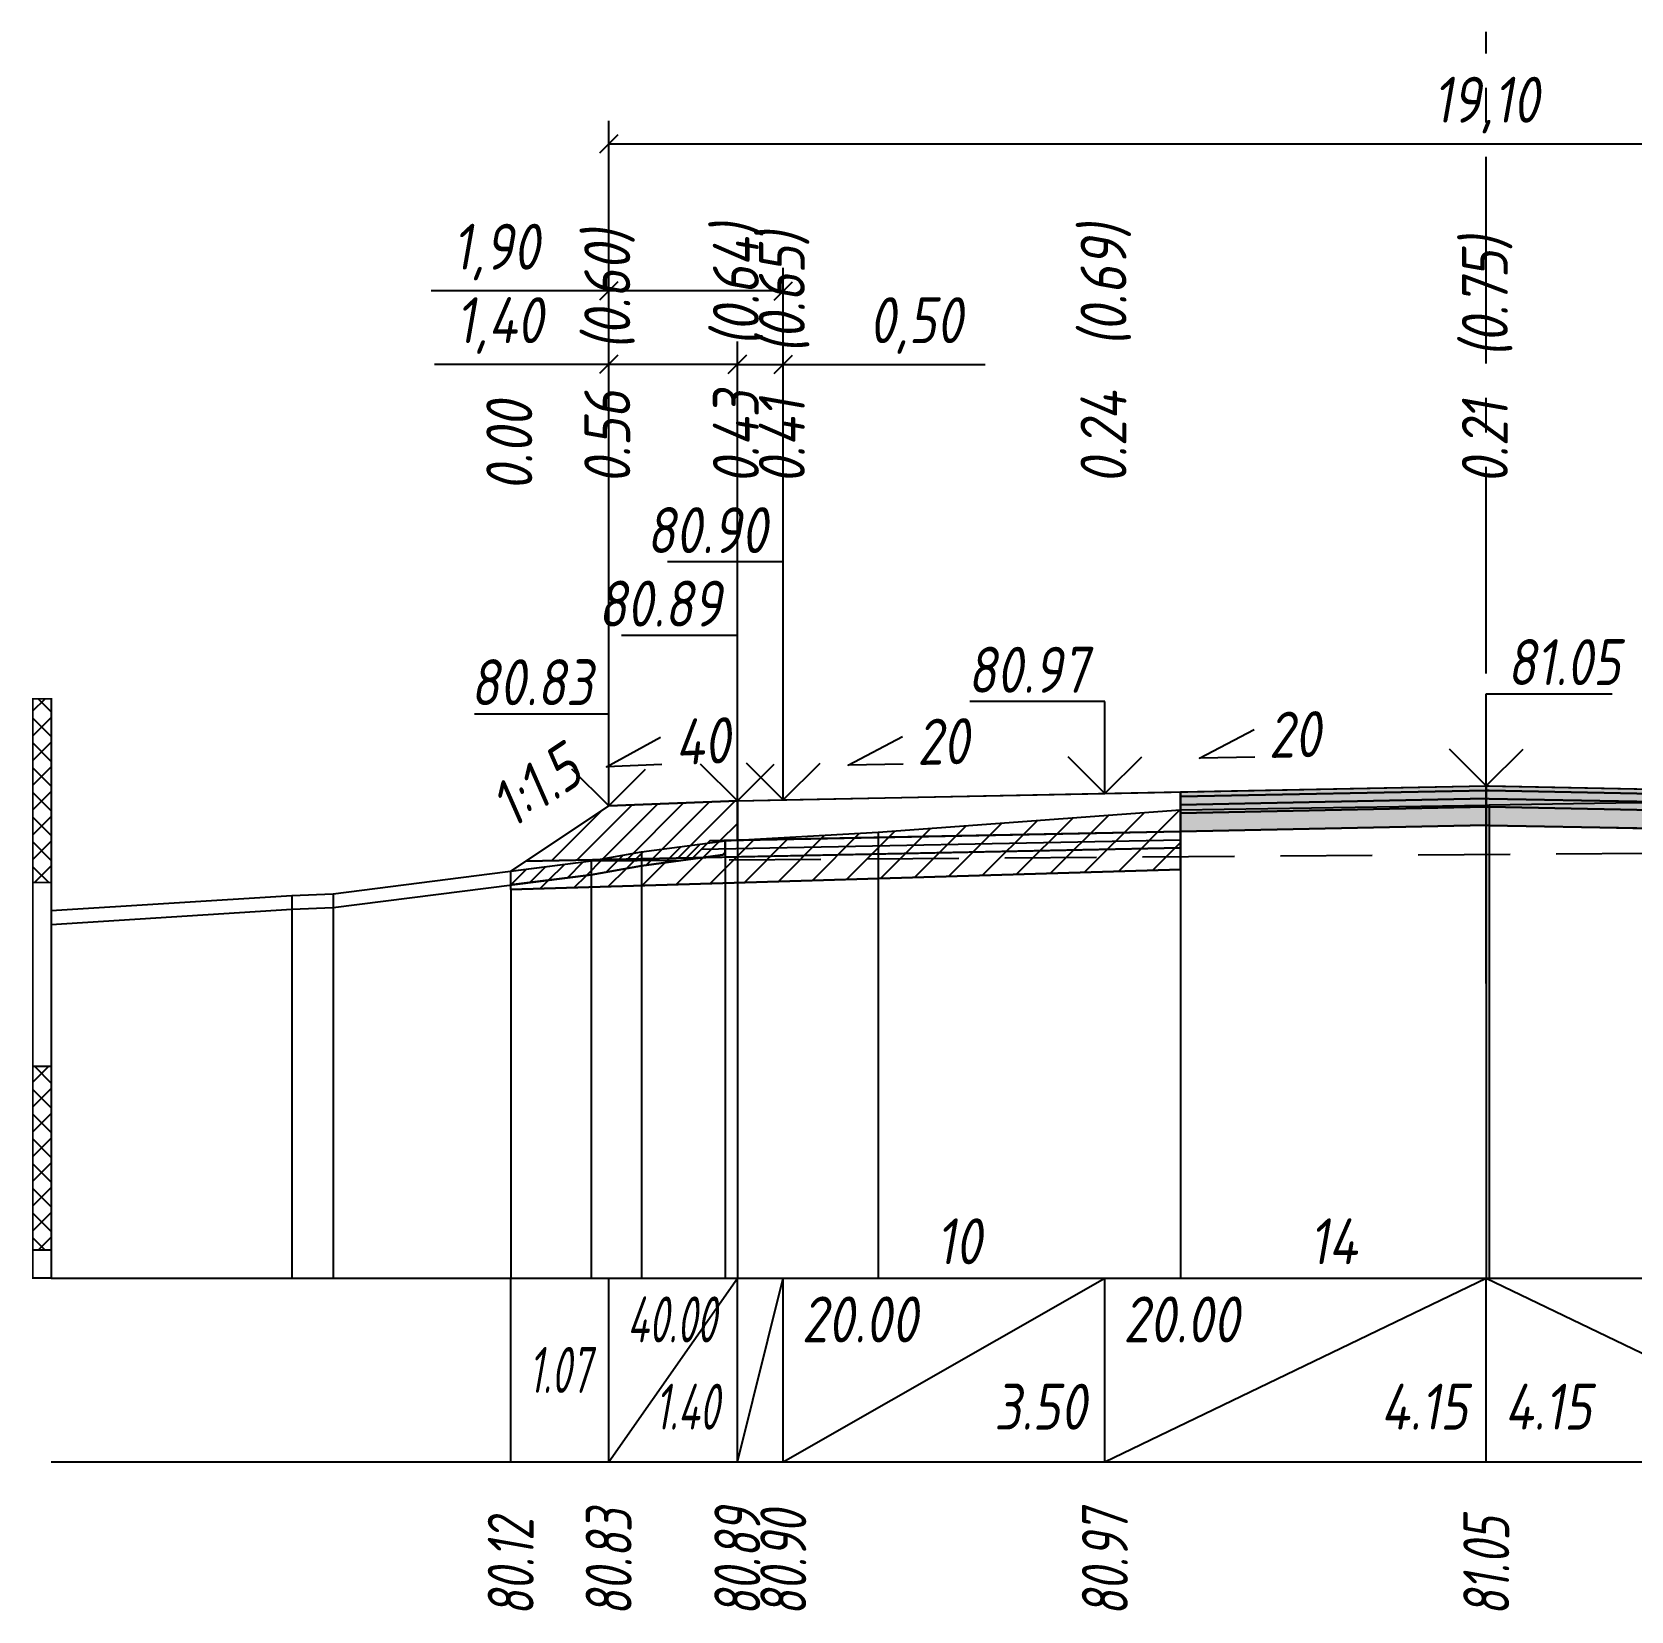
# Model space of a CAD drawing. Extents: x -717 to 1451, y -133302 to 233.
# Drawn here: x 78.9 to 166, y -23310.1 to -23224.2 of the extents above; entities that cross this region are included whole.
import ezdxf
from ezdxf.enums import TextEntityAlignment as Align

# ---------------------------------------------------------------- set-up
doc = ezdxf.new("R2010")
doc.units = 0
doc.linetypes.add('осевая2', pattern=[1.125, 0.75, -0.125, 0.125, -0.125])
doc.linetypes.add('штриховая', pattern=[0.75, 0.5, -0.25])
for name, color, linetype in [('Интерполированный поперечник', 2, 'Continuous'), ('Код_514', 1, 'Continuous'), ('Контур_0', 7, 'Continuous'), ('Контур_2521', 7, 'Continuous'), ('Контур_2564', 7, 'Continuous'), ('Контур_2660', 7, 'Continuous'), ('Контур_2665', 7, 'Continuous'), ('Контур_400', 7, 'Continuous'), ('Контур_508', 7, 'Continuous'), ('Контур_512', 7, 'Continuous'), ('Контур_513', 7, 'Continuous'), ('Контур_818', 7, 'Continuous'), ('Красный поперечник', 1, 'Continuous'), ('Линейка абсолютных высот', 7, 'Continuous'), ('Объём_2501', 7, 'Continuous'), ('Объём_2564', 7, 'Continuous'), ('Объём_2650', 7, 'Continuous'), ('Объём_2660', 7, 'Continuous'), ('Объём_2661', 7, 'Continuous'), ('Объём_2665', 7, 'Continuous'), ('Объём_2666', 7, 'Continuous'), ('Объём_2667', 7, 'Continuous'), ('Объём_2668', 7, 'Continuous'), ('Объём_2669', 7, 'Continuous'), ('Объём_2675', 7, 'Continuous'), ('Объём_2753', 7, 'Continuous'), ('Ось', 1, 'осевая2'), ('Откосы', 7, 'Continuous'), ('Отметки покрытия', 7, 'Continuous'), ('Рабочие отметки', 7, 'Continuous'), ('Рабочие отметки доп.', 7, 'Continuous'), ('Слои выравнивания', 7, 'Continuous'), ('Таблица', 7, 'Continuous'), ('Уклоны проезжей части', 7, 'Continuous'), ('Черный поперечник', 3, 'Continuous')]:
    doc.layers.add(name, color=color, linetype=linetype)
for name, color, linetype, true_color in [('Контур_2540', 2, 'Continuous', 0xffff00), ('Контур_2560', 2, 'Continuous', 0xffff00), ('Контур_2561', 7, 'Continuous', 0xff8040), ('Контур_2562', 3, 'Continuous', 0x00ff00), ('Контур_2563', 7, 'Continuous', 0xff8000), ('Контур_2570', 7, 'Continuous', 0x80ff00), ('Контур_2725', 7, 'Continuous', 0x323232), ('Контур_2736', 4, 'Continuous', 0x00ffff), ('Контур_2737', 4, 'Continuous', 0x00ffff), ('Контур_2738', 4, 'Continuous', 0x00ffff), ('Контур_2739', 4, 'Continuous', 0x00ffff), ('Контур_2741', 4, 'Continuous', 0x00ffff), ('Контур_2742', 4, 'Continuous', 0x00ffff), ('Контур_2743', 4, 'Continuous', 0x00ffff), ('Контур_2744', 7, 'Continuous', 0xa4ffff), ('Контур_2745', 7, 'Continuous', 0xa4ffff), ('Контур_2747', 4, 'Continuous', 0x00ffff), ('Контур_2748', 4, 'Continuous', 0x00ffff), ('Контур_2749', 4, 'Continuous', 0x00ffff), ('Контур_2750', 4, 'Continuous', 0x00ffff), ('Контур_2751', 4, 'Continuous', 0x00ffff), ('Контур_2752', 4, 'Continuous', 0x00ffff), ('Контур_2760', 7, 'Continuous', 0x323232), ('Контур_2761', 7, 'Continuous', 0x323232), ('Контур_2762', 7, 'Continuous', 0x323232), ('Контур_2763', 7, 'Continuous', 0x323232), ('Контур_402', 7, 'Continuous', 0xff6464), ('Контур_703', 4, 'Continuous', 0x00ffff), ('Контур_705', 4, 'Continuous', 0x00ffff), ('Контур_707', 4, 'Continuous', 0x00ffff), ('Контур_720', 131, 'Continuous', 0xaaffff), ('Объём_2500', 7, 'Continuous', 0xc0c0c0), ('Объём_2520', 7, 'Continuous', 0x80ffff), ('Объём_2540', 2, 'Continuous', 0xffff00), ('Объём_2560', 2, 'Continuous', 0xffff00), ('Объём_2561', 7, 'Continuous', 0xff8040), ('Объём_2562', 3, 'Continuous', 0x00ff00), ('Объём_2563', 7, 'Continuous', 0xff8000), ('Объём_2570', 7, 'Continuous', 0x80ff00), ('Объём_2600', 7, 'Continuous', 0x808000), ('Объём_2746', 2, 'Continuous', 0xffff00)]:
    doc.layers.add(name, color=color, linetype=linetype, true_color=true_color)
doc.styles.get("Standard").update_dxf_attribs({"font": 'txt', "height": 2.5})
doc.styles.add('М', font='romand.shx', dxfattribs={"width": 0.8, "oblique": 10, "height": 2.5})
doc.dimstyles.new('ISO-25', dxfattribs={"dimtxt": 2.5, "dimasz": 2.5, "dimexe": 1.25, "dimexo": 0.625, "dimtad": 1, "dimtxsty": 'Standard', "dimcen": 2.5, "dimadec": 0, "dimazin": 0, "dimtfac": 1, "dimtmove": 0, "dimatfit": 3, "dimfxl": 1, "dimarcsym": 0})
pattern_1 = [(45.0000013, (0, 0), (-0.67351924, 0.67351921), []), (135.0000003, (0, 0), (-0.67351922, -0.67351923), [])]

# ---------------------------------------------------------------- blocks, each defined once
blk = doc.blocks.new('_Oblique')
at = {"color": 0, "linetype": 'ByBlock', "lineweight": -2}
blk.add_line((-0.5, -0.5), (0.5, 0.5), dxfattribs=at)
blk = doc.blocks.new('*D562')
at = {"color": 0, "lineweight": -2, "transparency": 16777216}
for p, q in [((110.33, -23265.739), (110.33, -23241.019)), ((117.33, -23265.459), (117.33, -23241.019)), ((110.33, -23242.269), (100.855, -23242.269)), ((117.33, -23242.269), (110.33, -23242.269))]:
    blk.add_line(p, q, dxfattribs=at)
at = {"layer": 'Defpoints', "color": 0, "transparency": 16777216}
for p in [(117.33, -23242.269), (110.33, -23266.364), (117.33, -23266.084)]:
    blk.add_point(p, dxfattribs=at)
at = {"color": 0, "lineweight": -2, "transparency": 16777216, "rotation": 180}
blk.add_blockref('_Oblique', (110.33, -23242.269), dxfattribs=at)
at = {"color": 0, "lineweight": -2, "transparency": 16777216}
blk.add_blockref('_Oblique', (117.33, -23242.269), dxfattribs=at)
at = {"color": 0, "transparency": 16777216, "insert": (104.395, -23240.156), "char_height": 2.5, "width": 8.75, "attachment_point": 5, "style": 'М'}
blk.add_mtext('1,40', dxfattribs=at)
blk = doc.blocks.new('*D564')
at = {"color": 0, "lineweight": -2, "transparency": 16777216}
for p, q in [((117.33, -23265.459), (117.33, -23241.019)), ((119.83, -23265.409), (119.83, -23241.019)), ((117.33, -23242.269), (119.83, -23242.269)), ((119.83, -23242.269), (130.812, -23242.269))]:
    blk.add_line(p, q, dxfattribs=at)
at = {"layer": 'Defpoints', "color": 0, "transparency": 16777216}
for p in [(119.83, -23242.269), (117.33, -23266.084), (119.83, -23266.034)]:
    blk.add_point(p, dxfattribs=at)
at = {"color": 0, "lineweight": -2, "transparency": 16777216, "rotation": 180}
blk.add_blockref('_Oblique', (117.33, -23242.269), dxfattribs=at)
at = {"color": 0, "lineweight": -2, "transparency": 16777216}
blk.add_blockref('_Oblique', (119.83, -23242.269), dxfattribs=at)
at = {"color": 0, "transparency": 16777216, "insert": (127.051, -23240.156), "char_height": 2.5, "width": 9.16667, "attachment_point": 5, "style": 'М'}
blk.add_mtext('0,50', dxfattribs=at)
blk = doc.blocks.new('*D567')
at = {"color": 0, "lineweight": -2, "transparency": 16777216}
for p, q in [((110.33, -23265.739), (110.33, -23237.019)), ((119.83, -23265.409), (119.83, -23237.019)), ((110.33, -23238.269), (100.666, -23238.269)), ((119.83, -23238.269), (110.33, -23238.269))]:
    blk.add_line(p, q, dxfattribs=at)
at = {"layer": 'Defpoints', "color": 0, "transparency": 16777216}
for p in [(119.83, -23238.269), (110.33, -23266.364), (119.83, -23266.034)]:
    blk.add_point(p, dxfattribs=at)
at = {"color": 0, "lineweight": -2, "transparency": 16777216, "rotation": 180}
blk.add_blockref('_Oblique', (110.33, -23238.269), dxfattribs=at)
at = {"color": 0, "lineweight": -2, "transparency": 16777216}
blk.add_blockref('_Oblique', (119.83, -23238.269), dxfattribs=at)
at = {"color": 0, "transparency": 16777216, "insert": (104.206, -23236.156), "char_height": 2.5, "width": 8.75, "attachment_point": 5, "style": 'М'}
blk.add_mtext('1,90', dxfattribs=at)
blk = doc.blocks.new('*D568')
at = {"color": 0, "lineweight": -2, "transparency": 16777216}
for p, q in [((110.33, -23265.739), (110.33, -23229.019)), ((205.83, -23265.739), (205.83, -23229.019)), ((110.33, -23230.269), (205.83, -23230.269))]:
    blk.add_line(p, q, dxfattribs=at)
at = {"layer": 'Defpoints', "color": 0, "transparency": 16777216}
for p in [(205.83, -23230.269), (110.33, -23266.364), (205.83, -23266.364)]:
    blk.add_point(p, dxfattribs=at)
at = {"color": 0, "lineweight": -2, "transparency": 16777216, "rotation": 180}
blk.add_blockref('_Oblique', (110.33, -23230.269), dxfattribs=at)
at = {"color": 0, "lineweight": -2, "transparency": 16777216}
blk.add_blockref('_Oblique', (205.83, -23230.269), dxfattribs=at)
at = {"color": 0, "transparency": 16777216, "insert": (158.08, -23228.156), "char_height": 2.5, "width": 10.41667, "attachment_point": 5, "style": 'М'}
blk.add_mtext('19,10', dxfattribs=at)

msp = doc.modelspace()

# ---------------------------------------------------------------- hatches: boundary and pattern name
at = {"layer": 'Линейка абсолютных высот'}
h = msp.add_hatch(dxfattribs=at)
h.set_pattern_fill('ANSI37', scale=0.3, style=0)
h.set_pattern_definition(pattern_1)
h.paths.add_polyline_path([(80, -23270.472), (80, -23260.472), (79, -23260.472), (79, -23270.472)])
h = msp.add_hatch(dxfattribs=at)
h.set_pattern_fill('ANSI37', scale=0.3, style=0)
h.set_pattern_definition(pattern_1)
h.paths.add_polyline_path([(80, -23290.472), (80, -23280.472), (79, -23280.472), (79, -23290.472)])
at = {"layer": 'Объём_2563'}
h = msp.add_hatch(dxfattribs=at)
h.set_pattern_fill('ANSI31', color=256, scale=0.3)
h.paths.add_polyline_path([(110.33, -23266.302), (117.33, -23266.022), (117.33, -23268.172), (115.83, -23268.202), (114.912, -23269.12), (105.83, -23269.302)])
at = {"layer": 'Объём_2570'}
h = msp.add_hatch(dxfattribs=at)
h.set_pattern_fill('ANSI31', color=256, scale=0.2)
h.paths.add_polyline_path([(116.665, -23268.954), (112.113, -23269.554), (109.38, -23270.048), (105, -23270.605), (105, -23269.855), (109.38, -23269.298), (112.113, -23268.804), (116.665, -23268.204)])
at = {"layer": 'Объём_2600'}
h = msp.add_hatch(dxfattribs=at)
h.set_pattern_fill('ANSI31', color=6, scale=0.4)
h.paths.add_polyline_path([(124.991, -23267.736), (141.443, -23266.518), (141.443, -23269.756), (105, -23270.849), (105, -23270.605), (109.38, -23270.048), (112.113, -23269.554), (116.665, -23268.954), (116.665, -23268.204)])
at = {"layer": 'Слои выравнивания'}
for color, points in [(2, [(141.443, -23265.539), (158.08, -23265.207), (158.08, -23265.457), (141.443, -23265.789)]), (3, [(141.443, -23265.789), (158.08, -23265.457), (158.08, -23265.907), (141.443, -23266.239)]), (2, [(158.08, -23265.207), (158.229, -23265.21), (166.27, -23265.37), (178.83, -23265.622), (179.78, -23265.641), (182.916, -23265.703), (190.892, -23265.863), (190.892, -23266.113), (182.916, -23265.953), (179.78, -23265.891), (178.83, -23265.872), (166.27, -23265.62), (158.229, -23265.46), (158.08, -23265.457)]), (3, [(158.08, -23265.457), (158.229, -23265.46), (166.27, -23265.62), (178.83, -23265.872), (179.78, -23265.891), (182.916, -23265.953), (190.892, -23266.113), (190.892, -23266.563), (182.916, -23266.403), (179.78, -23266.341), (178.83, -23266.322), (166.27, -23266.07), (158.229, -23265.91), (158.08, -23265.907)]), (4, [(141.443, -23266.239), (158.08, -23265.907), (158.08, -23266.357), (141.443, -23266.689)]), (5, [(141.443, -23266.689), (158.08, -23266.357), (158.08, -23267.357), (141.443, -23267.689)]), (4, [(158.08, -23265.907), (158.229, -23265.91), (166.27, -23266.07), (178.83, -23266.322), (179.78, -23266.341), (182.916, -23266.403), (190.892, -23266.563), (190.892, -23267.013), (182.916, -23266.853), (179.78, -23266.791), (178.83, -23266.772), (166.27, -23266.52), (158.229, -23266.36), (158.08, -23266.357)]), (5, [(158.08, -23266.357), (158.229, -23266.36), (166.27, -23266.52), (178.83, -23266.772), (179.78, -23266.791), (182.916, -23266.853), (190.892, -23267.013), (190.892, -23268.013), (182.916, -23267.853), (179.78, -23267.791), (178.83, -23267.772), (166.27, -23267.52), (158.229, -23267.36), (158.08, -23267.357)])]:
    msp.add_hatch(color=color, dxfattribs=at).paths.add_polyline_path(points)

# ---------------------------------------------------------------- linework, layer by layer
at = {"layer": 'Интерполированный поперечник', "linetype": 'штриховая', "ltscale": 10, "flags": 128}
msp.add_lwpolyline([(109.38, -23269.298), (220.363, -23268.466)], dxfattribs=at)
at = {"layer": 'Код_514'}
for p, q in [((105, -23302), (105, -23292)), ((110.33, -23302), (110.33, -23292)), ((110.33, -23302), (117.33, -23292)), ((117.33, -23302), (117.33, -23292)), ((117.33, -23302), (119.83, -23292)), ((119.83, -23302), (119.83, -23292)), ((119.83, -23302), (137.33, -23292)), ((137.33, -23302), (137.33, -23292)), ((137.33, -23302), (158.08, -23292)), ((158.08, -23302), (158.08, -23292)), ((158.08, -23292), (178.83, -23302))]:
    msp.add_line(p, q, dxfattribs=at)
at = {"layer": 'Контур_0', "flags": 128}
for points in [[(110.33, -23266.302), (105, -23269.855), (105, -23269.855), (105, -23269.855), (105, -23269.855), (105, -23269.855), (105, -23269.855), (105, -23269.855), (105, -23269.855), (105, -23269.855), (105, -23269.855), (105, -23269.855), (105, -23269.855), (105, -23269.855), (105, -23269.855), (105, -23269.855)], [(110.33, -23266.302), (105, -23269.855), (105, -23269.855), (105, -23269.855), (105, -23269.855), (105, -23269.855), (105, -23269.855), (105, -23269.855), (105, -23269.855), (105, -23269.855), (105, -23269.855), (105, -23269.855), (105, -23269.855), (105, -23269.855), (105, -23269.855), (105, -23269.855), (105, -23269.855), (105, -23269.855), (105, -23269.855), (105, -23269.855), (105, -23269.855), (105, -23269.855), (105, -23269.855), (105, -23269.855), (105, -23269.855), (105, -23269.855), (105, -23269.855), (105, -23269.855), (105, -23269.855), (105, -23269.855)], [(117.33, -23266.022), (141.443, -23265.539), (141.443, -23267.689), (117.33, -23268.172), (117.33, -23266.022), (117.33, -23266.022)], [(115.83, -23268.202), (141.443, -23267.689), (141.443, -23268.589), (114.912, -23269.12), (115.83, -23268.202), (115.83, -23268.202)], [(105.83, -23269.302), (114.912, -23269.12), (115.83, -23268.202), (117.33, -23268.172)]]:
    msp.add_lwpolyline(points, dxfattribs=at)
at = {"layer": 'Контур_2521', "color": 250, "flags": 128}
msp.add_lwpolyline([(115.371, -23268.661), (141.443, -23268.139)], dxfattribs=at)
at = {"layer": 'Контур_2540', "flags": 128}
msp.add_lwpolyline([(105.83, -23269.302), (141.443, -23268.589), (141.443, -23269.756), (105, -23270.849), (105, -23269.855), (105.83, -23269.302), (105.83, -23269.302)], dxfattribs=at)
at = {"layer": 'Контур_2560', "flags": 128}
msp.add_lwpolyline([(110.33, -23266.302), (110.33, -23266.302), (110.33, -23266.302), (117.33, -23266.022)], dxfattribs=at)
at = {"layer": 'Контур_2561', "flags": 128}
msp.add_lwpolyline([(117.33, -23266.022), (117.33, -23266.022), (110.33, -23266.302), (110.33, -23266.302), (117.33, -23266.022)], dxfattribs=at)
at = {"layer": 'Контур_2562', "flags": 128}
msp.add_lwpolyline([(110.33, -23266.302), (110.33, -23266.302), (110.33, -23266.302), (110.33, -23266.302), (110.33, -23266.302)], dxfattribs=at)
at = {"layer": 'Контур_2563', "flags": 128}
msp.add_lwpolyline([(110.33, -23266.302), (117.33, -23266.022), (117.33, -23268.172), (115.83, -23268.202), (114.912, -23269.12), (105.83, -23269.302), (110.33, -23266.302), (110.33, -23266.302)], dxfattribs=at)
at = {"layer": 'Контур_2564', "flags": 128}
msp.add_lwpolyline([(110.33, -23266.302), (117.33, -23266.022)], dxfattribs=at)
at = {"layer": 'Контур_2570', "flags": 128}
msp.add_lwpolyline([(80, -23272.75), (93.088, -23271.919), (95.33, -23271.834), (109.38, -23270.048), (109.38, -23270.048), (112.113, -23269.554), (116.665, -23268.954), (116.665, -23268.204), (124.991, -23267.736), (141.443, -23266.518), (158.08, -23266.254), (158.229, -23266.251), (166.27, -23266.111)], dxfattribs=at)
at = {"layer": 'Контур_2660', "flags": 128}
msp.add_lwpolyline([(105, -23270.849), (141.443, -23269.756)], dxfattribs=at)
at = {"layer": 'Контур_2665', "flags": 128}
msp.add_lwpolyline([(110.33, -23266.302), (110.33, -23266.302)], dxfattribs=at)
at = {"layer": 'Контур_2725', "flags": 128}
msp.add_lwpolyline([(141.443, -23267.689), (158.08, -23267.357), (158.229, -23267.36), (166.27, -23267.52), (178.83, -23267.772), (179.78, -23267.791), (182.916, -23267.853), (190.892, -23268.013)], dxfattribs=at)
at = {"layer": 'Контур_2736', "flags": 128}
msp.add_lwpolyline([(110.33, -23266.302), (105, -23269.855)], dxfattribs=at)
at = {"layer": 'Контур_2737', "flags": 128}
msp.add_lwpolyline([(105, -23269.855), (105, -23269.855)], dxfattribs=at)
at = {"layer": 'Контур_2738', "flags": 128}
msp.add_lwpolyline([(105, -23269.855), (105, -23269.855)], dxfattribs=at)
at = {"layer": 'Контур_2739', "flags": 128}
msp.add_lwpolyline([(105, -23269.855), (105, -23269.855)], dxfattribs=at)
at = {"layer": 'Контур_2741', "flags": 128}
msp.add_lwpolyline([(105, -23269.855), (105, -23269.855)], dxfattribs=at)
at = {"layer": 'Контур_2742', "flags": 128}
msp.add_lwpolyline([(105, -23269.855), (105, -23269.855)], dxfattribs=at)
at = {"layer": 'Контур_2743', "flags": 128}
msp.add_lwpolyline([(105, -23269.855), (105, -23269.855)], dxfattribs=at)
at = {"layer": 'Контур_2744', "flags": 128}
msp.add_lwpolyline([(105, -23269.855), (105, -23269.855)], dxfattribs=at)
msp.add_lwpolyline([(105, -23269.855), (105, -23269.855)], dxfattribs=at)
msp.add_lwpolyline([(105, -23269.855), (105, -23269.855)], dxfattribs=at)
msp.add_lwpolyline([(105, -23269.855), (105, -23269.855)], dxfattribs=at)
msp.add_lwpolyline([(105, -23269.855), (105, -23269.855)], dxfattribs=at)
msp.add_lwpolyline([(105, -23269.855), (105, -23269.855)], dxfattribs=at)
at = {"layer": 'Контур_2745', "flags": 128}
msp.add_lwpolyline([(105, -23269.855), (105, -23269.855)], dxfattribs=at)
msp.add_lwpolyline([(105, -23269.855), (105, -23269.855)], dxfattribs=at)
msp.add_lwpolyline([(105, -23269.855), (105, -23269.855)], dxfattribs=at)
msp.add_lwpolyline([(105, -23269.855), (105, -23269.855)], dxfattribs=at)
msp.add_lwpolyline([(105, -23269.855), (105, -23269.855)], dxfattribs=at)
msp.add_lwpolyline([(105, -23269.855), (105, -23269.855)], dxfattribs=at)
at = {"layer": 'Контур_2747', "flags": 128}
msp.add_lwpolyline([(105, -23269.855), (105, -23269.855)], dxfattribs=at)
at = {"layer": 'Контур_2748', "flags": 128}
msp.add_lwpolyline([(105, -23269.855), (105, -23269.855)], dxfattribs=at)
at = {"layer": 'Контур_2749', "flags": 128}
msp.add_lwpolyline([(105, -23269.855), (105, -23269.855)], dxfattribs=at)
at = {"layer": 'Контур_2750', "flags": 128}
msp.add_lwpolyline([(105, -23269.855), (105, -23269.855)], dxfattribs=at)
at = {"layer": 'Контур_2751', "flags": 128}
msp.add_lwpolyline([(105, -23269.855), (105, -23269.855)], dxfattribs=at)
at = {"layer": 'Контур_2752', "flags": 128}
msp.add_lwpolyline([(105, -23269.855), (105, -23269.855)], dxfattribs=at)
at = {"layer": 'Контур_2760', "flags": 128}
msp.add_lwpolyline([(141.443, -23265.539), (158.08, -23265.207), (158.229, -23265.21), (166.27, -23265.37), (178.83, -23265.622), (179.78, -23265.641), (182.916, -23265.703), (190.892, -23265.863)], dxfattribs=at)
at = {"layer": 'Контур_2761', "flags": 128}
msp.add_lwpolyline([(141.443, -23265.789), (158.08, -23265.457), (158.229, -23265.46), (166.27, -23265.62), (178.83, -23265.872), (179.78, -23265.891), (182.916, -23265.953), (190.892, -23266.113)], dxfattribs=at)
at = {"layer": 'Контур_2762', "flags": 128}
msp.add_lwpolyline([(141.443, -23266.239), (158.08, -23265.907), (158.229, -23265.91), (166.27, -23266.07), (178.83, -23266.322), (179.78, -23266.341), (182.916, -23266.403), (190.892, -23266.563)], dxfattribs=at)
at = {"layer": 'Контур_2763', "flags": 128}
msp.add_lwpolyline([(141.443, -23266.689), (158.08, -23266.357), (158.229, -23266.36), (166.27, -23266.52), (178.83, -23266.772), (179.78, -23266.791), (182.916, -23266.853), (190.892, -23267.013)], dxfattribs=at)
at = {"layer": 'Контур_400', "flags": 128}
for points in [[(117.33, -23266.022), (119.83, -23265.972), (119.83, -23265.972), (119.83, -23265.972), (119.83, -23265.972), (119.83, -23265.972), (119.83, -23265.972), (137.33, -23265.622), (158.08, -23265.207)], [(158.08, -23265.207), (178.83, -23265.622), (196.33, -23265.972), (196.33, -23265.972), (196.33, -23265.972), (196.33, -23265.972), (196.33, -23265.972), (196.33, -23265.972), (198.83, -23266.022)]]:
    msp.add_lwpolyline(points, dxfattribs=at)
at = {"layer": 'Контур_402', "flags": 128}
msp.add_lwpolyline([(105, -23270.849), (141.443, -23269.756), (141.443, -23267.689), (158.08, -23267.357), (190.892, -23268.013), (190.892, -23270.241), (212.722, -23270.896)], dxfattribs=at)
at = {"layer": 'Контур_508', "flags": 128}
msp.add_lwpolyline([(105, -23270.849), (141.443, -23269.756), (141.443, -23267.689), (158.08, -23267.357), (190.892, -23268.013), (190.892, -23270.241), (212.722, -23270.896), (212.722, -23270.677), (214.393, -23270.677), (217.679, -23268.486)], dxfattribs=at)
at = {"layer": 'Контур_512', "flags": 128}
msp.add_lwpolyline([(105, -23270.849), (141.443, -23269.756)], dxfattribs=at)
at = {"layer": 'Контур_513', "flags": 128}
msp.add_lwpolyline([(105, -23270.849), (141.443, -23269.756), (141.443, -23267.689), (158.08, -23267.357), (190.892, -23268.013), (190.892, -23270.241), (212.722, -23270.896), (212.722, -23270.677), (214.393, -23270.677), (217.679, -23268.486)], dxfattribs=at)
at = {"layer": 'Контур_703', "flags": 128}
for points in [[(110.33, -23266.302), (105, -23269.855)], [(105, -23269.855), (105, -23269.855)]]:
    msp.add_lwpolyline(points, dxfattribs=at)
at = {"layer": 'Контур_705', "flags": 128}
msp.add_lwpolyline([(105, -23269.855), (105, -23269.855)], dxfattribs=at)
at = {"layer": 'Контур_707', "flags": 128}
msp.add_lwpolyline([(105, -23269.855), (105, -23269.855)], dxfattribs=at)
at = {"layer": 'Контур_720', "flags": 128}
msp.add_lwpolyline([(105, -23269.855), (105, -23269.855)], dxfattribs=at)
at = {"layer": 'Контур_818', "flags": 128}
msp.add_lwpolyline([(105, -23270.605), (109.38, -23270.048), (109.38, -23270.048), (112.113, -23269.554), (116.665, -23268.954), (116.665, -23268.204), (124.991, -23267.736), (141.443, -23266.518), (158.08, -23266.254), (158.229, -23266.251), (166.27, -23266.111), (182.916, -23266.394), (190.892, -23266.547), (198.487, -23267.163), (213.019, -23268.048), (213.019, -23268.798), (217.679, -23269.159)], dxfattribs=at)
at = {"layer": 'Красный поперечник'}
for p, q in [((137.33, -23265.622), (158.08, -23265.207)), ((158.08, -23265.207), (178.83, -23265.622)), ((105, -23269.855), (110.33, -23266.302)), ((110.33, -23266.302), (117.33, -23266.022)), ((117.33, -23266.022), (119.83, -23265.972)), ((119.83, -23265.972), (137.33, -23265.622)), ((141.443, -23269.756), (141.443, -23292)), ((105, -23270.849), (105, -23292))]:
    msp.add_line(p, q, dxfattribs=at)
at = {"layer": 'Линейка абсолютных высот', "color": 7, "const_width": 0.1, "flags": 128}
for points in [[(80, -23270.472), (80, -23260.472), (79, -23260.472), (79, -23270.472), (80, -23270.472)], [(80, -23280.472), (80, -23270.472), (79, -23270.472), (79, -23280.472), (80, -23280.472)], [(80, -23290.472), (80, -23280.472), (79, -23280.472), (79, -23290.472), (80, -23290.472)], [(80, -23292), (80, -23290.472), (79, -23290.472), (79, -23292), (80, -23292)]]:
    msp.add_lwpolyline(points, dxfattribs=at)
at = {"layer": 'Объём_2500', "flags": 128}
msp.add_lwpolyline([(117.33, -23266.022), (141.443, -23265.539), (141.443, -23267.689), (117.33, -23268.172), (117.33, -23266.022), (117.33, -23266.022)], dxfattribs=at)
at = {"layer": 'Объём_2501', "flags": 128}
for points in [[(117.33, -23266.022), (119.83, -23265.972), (119.83, -23265.972), (119.83, -23265.972), (119.83, -23265.972), (119.83, -23265.972), (119.83, -23265.972), (137.33, -23265.622), (158.08, -23265.207)], [(158.08, -23265.207), (178.83, -23265.622), (196.33, -23265.972), (196.33, -23265.972), (196.33, -23265.972), (196.33, -23265.972), (196.33, -23265.972), (196.33, -23265.972), (198.83, -23266.022)]]:
    msp.add_lwpolyline(points, dxfattribs=at)
at = {"layer": 'Объём_2520', "color": 250, "flags": 128}
msp.add_lwpolyline([(115.83, -23268.202), (141.443, -23267.689), (141.443, -23268.589), (114.912, -23269.12), (115.83, -23268.202), (115.83, -23268.202)], dxfattribs=at)
at = {"layer": 'Объём_2540', "flags": 128}
msp.add_lwpolyline([(105.83, -23269.302), (141.443, -23268.589), (141.443, -23269.756), (105, -23270.849), (105, -23269.855), (105.83, -23269.302), (105.83, -23269.302)], dxfattribs=at)
at = {"layer": 'Объём_2560', "flags": 128}
msp.add_lwpolyline([(110.33, -23266.302), (110.33, -23266.302), (110.33, -23266.302), (117.33, -23266.022)], dxfattribs=at)
at = {"layer": 'Объём_2561', "flags": 128}
msp.add_lwpolyline([(117.33, -23266.022), (117.33, -23266.022), (110.33, -23266.302), (110.33, -23266.302), (117.33, -23266.022)], dxfattribs=at)
at = {"layer": 'Объём_2562', "flags": 128}
msp.add_lwpolyline([(110.33, -23266.302), (110.33, -23266.302), (110.33, -23266.302), (110.33, -23266.302), (110.33, -23266.302)], dxfattribs=at)
at = {"layer": 'Объём_2563', "color": 250, "flags": 128}
msp.add_lwpolyline([(110.33, -23266.302), (117.33, -23266.022), (117.33, -23268.172), (115.83, -23268.202), (114.912, -23269.12), (105.83, -23269.302), (110.33, -23266.302), (110.33, -23266.302)], dxfattribs=at)
at = {"layer": 'Объём_2564', "flags": 128}
msp.add_lwpolyline([(110.33, -23266.302), (117.33, -23266.022)], dxfattribs=at)
at = {"layer": 'Объём_2570', "flags": 128}
msp.add_lwpolyline([(116.665, -23268.954), (112.113, -23269.554), (109.38, -23270.048), (105, -23270.605), (105, -23269.855), (109.38, -23269.298), (112.113, -23268.804), (116.665, -23268.204), (116.665, -23268.954), (116.665, -23268.954)], dxfattribs=at)
at = {"layer": 'Объём_2650', "color": 6, "flags": 128}
msp.add_lwpolyline([(124.991, -23267.736), (141.443, -23266.518), (141.443, -23269.756), (105, -23270.849), (105, -23270.605), (109.38, -23270.048), (112.113, -23269.554), (116.665, -23268.954), (116.665, -23268.204), (124.991, -23267.736), (124.991, -23267.736)], dxfattribs=at)
at = {"layer": 'Объём_2660', "flags": 128}
msp.add_lwpolyline([(105, -23270.849), (141.443, -23269.756)], dxfattribs=at)
at = {"layer": 'Объём_2661', "flags": 128}
msp.add_lwpolyline([(110.33, -23266.302), (105, -23269.855)], dxfattribs=at)
at = {"layer": 'Объём_2665', "flags": 128}
msp.add_lwpolyline([(110.33, -23266.302), (110.33, -23266.302)], dxfattribs=at)
at = {"layer": 'Объём_2666', "flags": 128}
msp.add_lwpolyline([(110.33, -23266.302), (105, -23269.855)], dxfattribs=at)
at = {"layer": 'Объём_2667', "flags": 128}
msp.add_lwpolyline([(105, -23269.855), (105, -23269.855)], dxfattribs=at)
msp.add_lwpolyline([(105, -23269.855), (105, -23269.855)], dxfattribs=at)
at = {"layer": 'Объём_2668', "flags": 128}
msp.add_lwpolyline([(105, -23269.855), (105, -23269.855)], dxfattribs=at)
msp.add_lwpolyline([(105, -23269.855), (105, -23269.855)], dxfattribs=at)
at = {"layer": 'Объём_2669', "flags": 128}
msp.add_lwpolyline([(105, -23269.855), (105, -23269.855)], dxfattribs=at)
msp.add_lwpolyline([(105, -23269.855), (105, -23269.855)], dxfattribs=at)
at = {"layer": 'Объём_2675', "flags": 128}
msp.add_lwpolyline([(105, -23269.855), (105, -23269.855)], dxfattribs=at)
msp.add_lwpolyline([(105, -23269.855), (105, -23269.855)], dxfattribs=at)
msp.add_lwpolyline([(105, -23269.855), (105, -23269.855)], dxfattribs=at)
msp.add_lwpolyline([(105, -23269.855), (105, -23269.855)], dxfattribs=at)
msp.add_lwpolyline([(105, -23269.855), (105, -23269.855)], dxfattribs=at)
msp.add_lwpolyline([(105, -23269.855), (105, -23269.855)], dxfattribs=at)
msp.add_lwpolyline([(105, -23269.855), (105, -23269.855)], dxfattribs=at)
msp.add_lwpolyline([(105, -23269.855), (105, -23269.855)], dxfattribs=at)
msp.add_lwpolyline([(105, -23269.855), (105, -23269.855)], dxfattribs=at)
msp.add_lwpolyline([(105, -23269.855), (105, -23269.855)], dxfattribs=at)
msp.add_lwpolyline([(105, -23269.855), (105, -23269.855)], dxfattribs=at)
msp.add_lwpolyline([(105, -23269.855), (105, -23269.855)], dxfattribs=at)
at = {"layer": 'Объём_2746', "flags": 128}
msp.add_lwpolyline([(109.38, -23270.048), (112.113, -23269.554), (116.665, -23268.954), (116.665, -23268.204), (124.991, -23267.736), (141.443, -23266.518), (141.443, -23269.756), (105, -23270.849), (105, -23270.605), (109.38, -23270.048), (109.38, -23270.048)], dxfattribs=at)
at = {"layer": 'Объём_2753', "flags": 128}
msp.add_lwpolyline([(141.443, -23265.539), (141.443, -23265.539)], dxfattribs=at)
at = {"layer": 'Ось', "ltscale": 15}
msp.add_line((158.08, -23275.971), (158.08, -23224.177), dxfattribs=at)
at = {"layer": 'Откосы', "color": 1, "flags": 128}
for points in [[(113.217, -23264.056), (110.219, -23264.176), (113.157, -23262.557)], [(126.354, -23264.03), (123.355, -23264.09), (126.324, -23262.53)], [(145.479, -23263.647), (142.48, -23263.707), (145.449, -23262.148)]]:
    msp.add_lwpolyline(points, dxfattribs=at)
at = {"layer": 'Отметки покрытия', "color": 1}
for p, q in [((119.83, -23253.022), (113.53, -23253.022)), ((119.83, -23265.972), (119.83, -23253.022)), ((117.33, -23257.022), (111.03, -23257.022)), ((117.33, -23266.022), (117.33, -23257.022)), ((158.08, -23265.207), (158.08, -23260.207)), ((158.08, -23260.207), (164.93, -23260.207)), ((137.33, -23260.622), (129.98, -23260.622)), ((137.33, -23265.622), (137.33, -23260.622)), ((110.33, -23261.302), (103.03, -23261.302)), ((110.33, -23266.302), (110.33, -23261.302)), ((137.33, -23265.622), (135.33, -23263.622)), ((137.33, -23265.622), (139.33, -23263.622)), ((158.08, -23265.207), (156.08, -23263.207)), ((158.08, -23265.207), (160.08, -23263.207)), ((110.33, -23266.302), (108.33, -23264.302)), ((110.33, -23266.302), (112.33, -23264.302)), ((117.33, -23266.022), (115.33, -23264.022)), ((117.33, -23266.022), (119.33, -23264.022)), ((119.83, -23265.972), (117.83, -23263.972)), ((119.83, -23265.972), (121.83, -23263.972))]:
    msp.add_line(p, q, dxfattribs=at)
at = {"layer": 'Слои выравнивания'}
for p, q in [((158.08, -23265.207), (158.08, -23292)), ((117.33, -23266.022), (117.33, -23292)), ((141.443, -23265.539), (141.443, -23292))]:
    msp.add_line(p, q, dxfattribs=at)
at = {"layer": 'Слои выравнивания', "color": 2, "flags": 128}
for points in [[(141.443, -23265.539), (158.08, -23265.207), (158.08, -23265.457), (141.443, -23265.789)], [(158.08, -23265.207), (158.229, -23265.21), (166.27, -23265.37), (178.83, -23265.622), (179.78, -23265.641), (182.916, -23265.703), (190.892, -23265.863), (190.892, -23266.113), (182.916, -23265.953), (179.78, -23265.891), (178.83, -23265.872), (166.27, -23265.62), (158.229, -23265.46), (158.08, -23265.457)]]:
    msp.add_lwpolyline(points, close=True, dxfattribs=at)
at = {"layer": 'Слои выравнивания', "color": 3, "flags": 128}
for points in [[(141.443, -23265.789), (158.08, -23265.457), (158.08, -23265.907), (141.443, -23266.239)], [(158.08, -23265.457), (158.229, -23265.46), (166.27, -23265.62), (178.83, -23265.872), (179.78, -23265.891), (182.916, -23265.953), (190.892, -23266.113), (190.892, -23266.563), (182.916, -23266.403), (179.78, -23266.341), (178.83, -23266.322), (166.27, -23266.07), (158.229, -23265.91), (158.08, -23265.907)]]:
    msp.add_lwpolyline(points, close=True, dxfattribs=at)
at = {"layer": 'Слои выравнивания', "color": 4, "flags": 128}
for points in [[(141.443, -23266.239), (158.08, -23265.907), (158.08, -23266.357), (141.443, -23266.689)], [(158.08, -23265.907), (158.229, -23265.91), (166.27, -23266.07), (178.83, -23266.322), (179.78, -23266.341), (182.916, -23266.403), (190.892, -23266.563), (190.892, -23267.013), (182.916, -23266.853), (179.78, -23266.791), (178.83, -23266.772), (166.27, -23266.52), (158.229, -23266.36), (158.08, -23266.357)]]:
    msp.add_lwpolyline(points, close=True, dxfattribs=at)
at = {"layer": 'Слои выравнивания', "color": 5, "flags": 128}
for points in [[(141.443, -23266.689), (158.08, -23266.357), (158.08, -23267.357), (141.443, -23267.689)], [(158.08, -23266.357), (158.229, -23266.36), (166.27, -23266.52), (178.83, -23266.772), (179.78, -23266.791), (182.916, -23266.853), (190.892, -23267.013), (190.892, -23268.013), (182.916, -23267.853), (179.78, -23267.791), (178.83, -23267.772), (166.27, -23267.52), (158.229, -23267.36), (158.08, -23267.357)]]:
    msp.add_lwpolyline(points, close=True, dxfattribs=at)
at = {"layer": 'Таблица'}
for p, q in [((80, -23292), (242.679, -23292)), ((80, -23302), (242.679, -23302))]:
    msp.add_line(p, q, dxfattribs=at)
at = {"layer": 'Черный поперечник', "color": 7}
for p, q in [((158.08, -23266.254), (158.08, -23292)), ((158.229, -23266.251), (158.229, -23292)), ((141.443, -23266.518), (141.443, -23292)), ((124.991, -23267.736), (124.991, -23292)), ((112.113, -23268.804), (112.113, -23292)), ((116.665, -23268.204), (116.665, -23292)), ((109.38, -23269.298), (109.38, -23292)), ((93.088, -23271.169), (93.088, -23292)), ((95.33, -23271.084), (95.33, -23292)), ((80, -23272), (80, -23292))]:
    msp.add_line(p, q, dxfattribs=at)
at = {"layer": 'Черный поперечник', "flags": 128}
msp.add_lwpolyline([(80, -23272), (93.088, -23271.169), (95.33, -23271.084), (109.38, -23269.298), (112.113, -23268.804), (116.665, -23268.204), (124.991, -23267.736), (141.443, -23266.518), (158.08, -23266.254), (158.229, -23266.251), (166.27, -23266.111), (182.916, -23266.394), (190.892, -23266.547), (198.487, -23267.163), (213.019, -23268.048), (217.907, -23268.427), (220.363, -23268.466), (224.401, -23267.768), (237.01, -23265.79), (240.389, -23265.651), (242.679, -23265.572)], dxfattribs=at)

# ---------------------------------------------------------------- texts
at = {"layer": 'Код_514', "style": 'М', "oblique": 10}
for s, width, p in [('40.00', 0.6, (111.33, -23293)), ('20.00', 0.8, (120.83, -23293)), ('20.00', 0.8, (138.33, -23293))]:
    msp.add_text(s, height=2.5, dxfattribs=dict(at, width=width)).set_placement(p, align=Align.TOP_LEFT)
at = {"layer": 'Код_514', "style": 'М', "oblique": 10, "width": 0.6}
msp.add_text('1.07', height=2.5, dxfattribs=at).set_placement((107.665, -23297), align=Align.MIDDLE_CENTER)
at = {"layer": 'Код_514', "style": 'М', "oblique": 10}
for s, width, p in [('1.40', 0.6, (116.33, -23301)), ('3.50', 0.8, (136.33, -23301)), ('4.15', 0.8, (157.08, -23301))]:
    msp.add_text(s, height=2.5, dxfattribs=dict(at, width=width)).set_placement(p, align=Align.BOTTOM_RIGHT)
at = {"layer": 'Код_514', "style": 'М', "oblique": 10, "width": 0.8}
msp.add_text('4.15', height=2.5, dxfattribs=at).set_placement((159.08, -23301), align=Align.BOTTOM_LEFT)
at = {"layer": 'Код_514', "style": 'М', "oblique": 10, "width": 0.7}
for s, p in [('80.83', (110.33, -23310.382)), ('80.89', (117.33, -23310.382)), ('80.90', (119.83, -23310.382)), ('80.97', (137.33, -23310.382)), ('80.12', (105, -23310.382)), ('81.05', (158.08, -23310.382))]:
    msp.add_text(s, height=2.5, rotation=90, dxfattribs=at).set_placement(p, align=Align.MIDDLE_LEFT)
at = {"layer": 'Отметки покрытия', "color": 1, "style": 'М', "oblique": 10, "width": 0.8}
for s, p in [('80.90', (118.971, -23253.29)), ('80.89', (116.471, -23257.29)), ('80.97', (136.471, -23260.89)), ('80.83', (109.471, -23261.57))]:
    msp.add_text(s, height=2.5, dxfattribs=at).set_placement(p, align=Align.BOTTOM_RIGHT)
msp.add_text('81.05', height=2.5, dxfattribs=at).set_placement((159.221, -23260.475), align=Align.BOTTOM_LEFT)
at = {"layer": 'Рабочие отметки', "color": 1, "style": 'М', "oblique": 10, "width": 0.8}
for s, p in [('0.56', (110.252, -23248.772)), ('0.43', (117.252, -23248.772)), ('0.24', (137.252, -23248.772)), ('0.00', (104.922, -23249.15)), ('0.41', (119.752, -23248.772)), ('0.21', (158.002, -23248.772))]:
    msp.add_text(s, height=2.5, rotation=90, dxfattribs=at).set_placement(p, align=Align.MIDDLE_LEFT)
at = {"layer": 'Рабочие отметки доп.', "color": 1, "style": 'М', "oblique": 10, "width": 0.8}
for s, p in [('(0.60)', (110.252, -23241.472)), ('(0.64)', (117.252, -23241.272)), ('(0.65)', (119.752, -23241.672)), ('(0.69)', (137.252, -23241.272)), ('(0.75)', (158.002, -23241.872))]:
    msp.add_text(s, height=2.5, rotation=90, dxfattribs=at).set_placement(p, align=Align.MIDDLE_LEFT)
at = {"layer": 'Слои выравнивания', "style": 'М', "oblique": 10, "width": 0.8}
for s, p in [('10', (129.387, -23292)), ('14', (149.762, -23292))]:
    msp.add_text(s, height=2.5, dxfattribs=at).set_placement(p, align=Align.BOTTOM_CENTER)
at = {"layer": 'Уклоны проезжей части', "color": 1, "style": 'М', "oblique": 10, "width": 0.8}
for s, rotation, p in [('20', 1.14576, (147.685, -23264.414)), ('40', 2.29061, (115.521, -23264.772)), ('20', 1.14576, (128.56, -23264.797)), ('1:1.5', 33.69007, (107.497, -23266.859))]:
    msp.add_text(s, height=2.5, rotation=rotation, dxfattribs=at).set_placement(p, align=Align.BOTTOM_CENTER)

# ---------------------------------------------------------------- dimensions: what is measured, and where the dimension line sits
at = {"color": 5}
dim = msp.add_linear_dim(base=(205.83, -23230.269), p1=(110.33, -23266.364), p2=(205.83, -23266.364), angle=180, dimstyle='ISO-25', override={"dimasz": 1, "dimlfac": 0.2, "dimzin": 0, "dimtxsty": 'М', "dimblk1": 'Oblique', "dimblk2": 'Oblique', "dimsah": 1}, dxfattribs=at)
dim.commit()
dim.dimension.update_dxf_attribs({"geometry": '*D568', "text_midpoint": (158.08, -23228.156)})
for base, p1, p2, picture, middle in [((119.83, -23238.269), (110.33, -23266.364), (119.83, -23266.034), '*D567', (104.206, -23238.269)), ((117.33, -23242.269), (110.33, -23266.364), (117.33, -23266.084), '*D562', (104.395, -23242.269)), ((119.83, -23242.269), (117.33, -23266.084), (119.83, -23266.034), '*D564', (127.051, -23242.269))]:
    dim = msp.add_linear_dim(base=base, p1=p1, p2=p2, angle=180, dimstyle='ISO-25', override={"dimasz": 1, "dimlfac": 0.2, "dimzin": 0, "dimtxsty": 'М', "dimblk1": 'Oblique', "dimblk2": 'Oblique', "dimsah": 1}, dxfattribs=at)
    dim.commit()
    dim.dimension.update_dxf_attribs({"geometry": picture, "text_midpoint": middle, "dimtype": 160})

doc.saveas('drawing.dxf')
